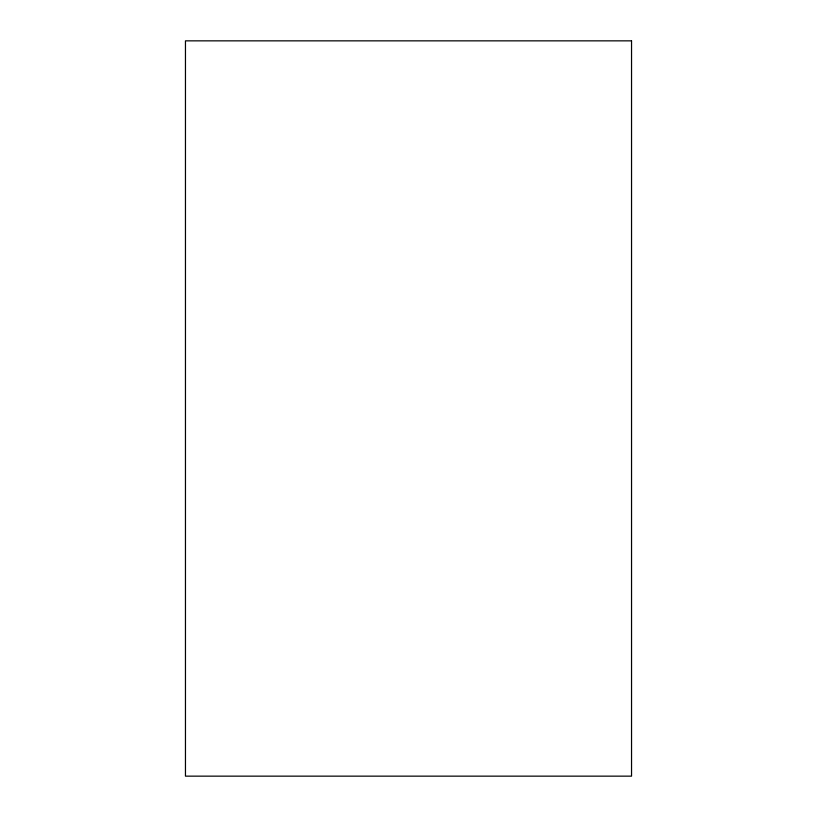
<?xml version="1.0" encoding="UTF-8"?>
<svg xmlns="http://www.w3.org/2000/svg" width="817" height="817" viewBox="0 0 817 817"><rect width="100%" height="100%" fill="white"/><g stroke="black" fill="none" stroke-linecap="round" stroke-linejoin="round"><path stroke-width="1.23" d="M631.541 40.85L185.459 40.85L185.459 776.15L631.541 776.15L631.541 40.85"/></g></svg>
